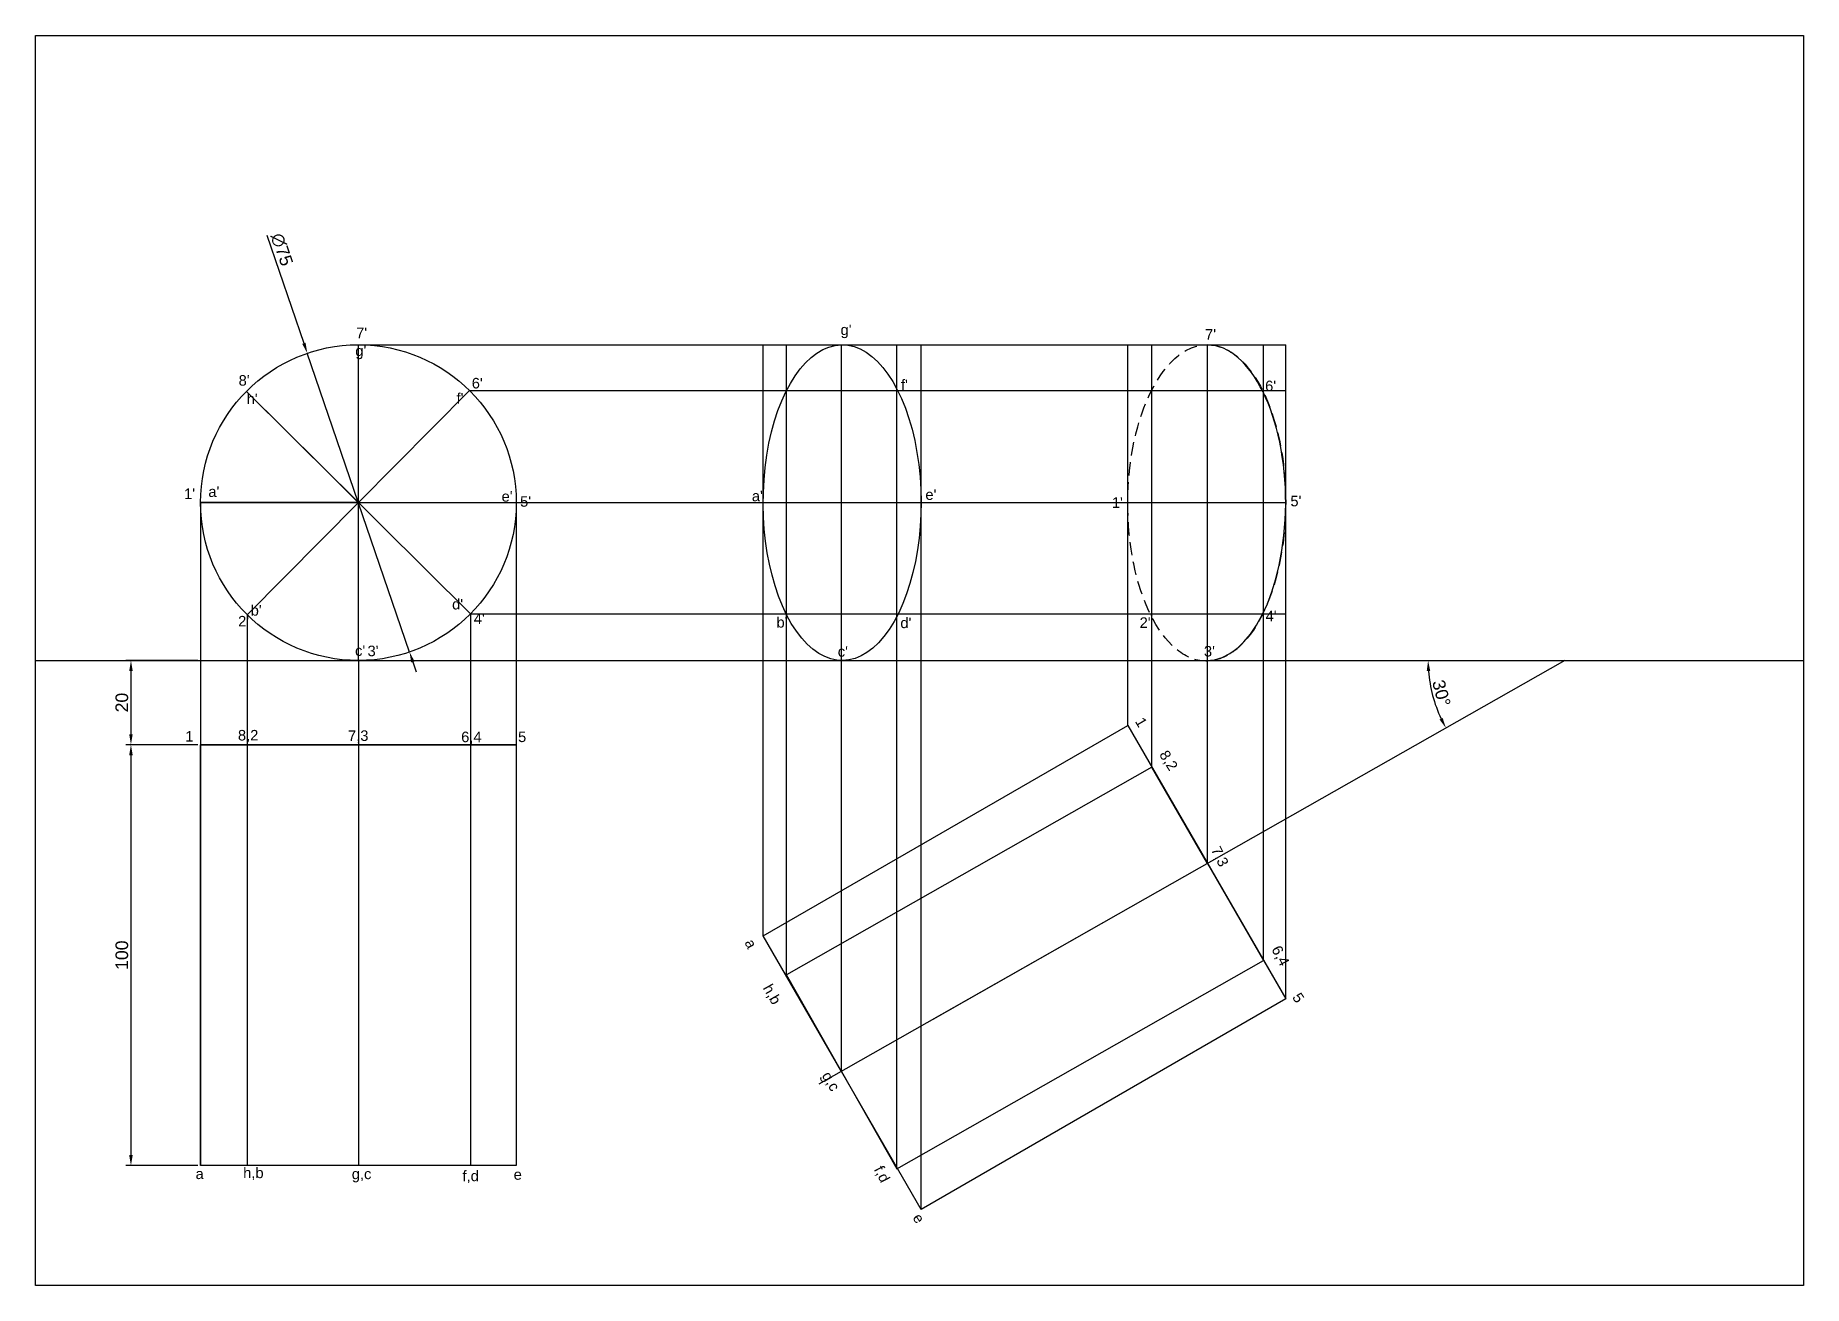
# Model space of a CAD drawing. Header units: millimetres. Extents: x 2204 to 2624, y 1905 to 2202.
import ezdxf

# ---------------------------------------------------------------- set-up
doc = ezdxf.new("R2010")
doc.units = ezdxf.units.MM
doc.linetypes.add('HIDDEN2', pattern=[4.762499999999999, 3.175, -1.5875])
doc.styles.get("Standard").update_dxf_attribs({"font": 'arial.ttf'})
doc.dimstyles.new('ISO-25', dxfattribs={"dimtxt": 3, "dimasz": 2.5, "dimexe": 1.25, "dimexo": 0.625, "dimtad": 1, "dimdec": 0, "dimdsep": 46, "dimtxsty": 'Standard', "dimcen": 2.5, "dimadec": 0, "dimazin": 0, "dimtfac": 1, "dimtdec": 0, "dimtmove": 0, "dimatfit": 3, "dimfxl": 1, "dimarcsym": 0})

# ---------------------------------------------------------------- blocks, each defined once
blk = doc.blocks.new('*D60')
at = {"color": 0, "lineweight": -2, "transparency": 16777216}
blk.add_arc((2567.231728960766, 2053.425495914018), 32.50482377862336, 184.4078004618333, 205.1841777208045, dxfattribs=at)
at = {"color": 0, "transparency": 16777216}
for points in [[(2534.406686300145, 2050.911321898815), (2535.239403217616, 2050.943368424394), (2534.726905182143, 2053.425495914018)], [(2538.186627264881, 2039.785410474173), (2537.446701328361, 2039.402064608265), (2538.966701894342, 2037.373959731656)]]:
    blk.add_solid(points, dxfattribs=at)
at = {"layer": 'Defpoints', "color": 0, "transparency": 16777216}
for p in [(2318.155632095523, 2053.425495914018), (2567.231728960766, 2053.425495914018), (2567.231728960766, 2053.425495914018), (2535.207418151639, 2047.857095238797), (2390.02253974077, 1952.789480037325)]:
    blk.add_point(p, dxfattribs=at)
at = {"color": 0, "transparency": 16777216, "insert": (2537.890918073612, 2045.675516589964), "char_height": 3, "attachment_point": 5, "rotation": 284.7959890913189}
blk.add_mtext('30°', dxfattribs=at)
blk = doc.blocks.new('*D61')
at = {"color": 0, "lineweight": -2, "transparency": 16777216}
for p, q in [((2242.530632095523, 2033.425495914019), (2225.380999285857, 2033.425495914019)), ((2226.630999285857, 2030.925495914019), (2226.630999285857, 1935.925495914019)), ((2242.530632095523, 1933.425495914019), (2225.380999285857, 1933.425495914019))]:
    blk.add_line(p, q, dxfattribs=at)
at = {"color": 0, "transparency": 16777216}
for points in [[(2226.21433261919, 2030.925495914019), (2227.047665952523, 2030.925495914019), (2226.630999285857, 2033.425495914019)], [(2226.21433261919, 1935.925495914019), (2227.047665952523, 1935.925495914019), (2226.630999285857, 1933.425495914019)]]:
    blk.add_solid(points, dxfattribs=at)
at = {"layer": 'Defpoints', "color": 0, "transparency": 16777216}
for p in [(2243.155632095523, 2033.425495914019), (2226.630999285857, 1933.425495914019), (2243.155632095523, 1933.425495914019)]:
    blk.add_point(p, dxfattribs=at)
at = {"color": 0, "transparency": 16777216, "insert": (2224.474280322692, 1983.425495914018), "char_height": 3, "attachment_point": 5, "rotation": 90}
blk.add_mtext('100', dxfattribs=at)
blk = doc.blocks.new('*D62')
at = {"color": 0, "lineweight": -2, "transparency": 16777216}
for p, q in [((2242.530632095523, 2053.425495914019), (2225.380999285859, 2053.425495914019)), ((2226.630999285859, 2050.925495914019), (2226.630999285859, 2035.92549591402)), ((2242.530632095523, 2033.42549591402), (2225.380999285859, 2033.42549591402))]:
    blk.add_line(p, q, dxfattribs=at)
at = {"color": 0, "transparency": 16777216}
for points in [[(2226.214332619192, 2050.925495914019), (2227.047665952525, 2050.925495914019), (2226.630999285859, 2053.425495914019)], [(2226.214332619192, 2035.92549591402), (2227.047665952525, 2035.92549591402), (2226.630999285859, 2033.42549591402)]]:
    blk.add_solid(points, dxfattribs=at)
at = {"layer": 'Defpoints', "color": 0, "transparency": 16777216}
for p in [(2243.155632095523, 2053.425495914019), (2226.630999285859, 2033.42549591402), (2243.155632095523, 2033.42549591402)]:
    blk.add_point(p, dxfattribs=at)
at = {"color": 0, "transparency": 16777216, "insert": (2224.474280322694, 2043.425495914018), "char_height": 3, "attachment_point": 5, "rotation": 90}
blk.add_mtext('20', dxfattribs=at)
blk = doc.blocks.new('*D63')
at = {"color": 0, "lineweight": -2, "transparency": 16777216}
for p, q in [((2258.909176213593, 2154.496393505639), (2267.708915208827, 2128.772325660455)), ((2292.793179176799, 2055.444093026734), (2268.518085014246, 2126.406898801303)), ((2293.602348982217, 2053.078666167582), (2294.411518787635, 2050.713239308429))]:
    blk.add_line(p, q, dxfattribs=at)
at = {"color": 0, "transparency": 16777216}
for points in [[(2268.103153018686, 2128.907187294691), (2267.314677398969, 2128.637464026218), (2268.518085014246, 2126.406898801303)], [(2293.996586792076, 2053.213527801818), (2293.208111172358, 2052.943804533345), (2292.793179176799, 2055.444093026734)]]:
    blk.add_solid(points, dxfattribs=at)
at = {"layer": 'Defpoints', "color": 0, "transparency": 16777216}
for p in [(2268.518085014246, 2126.406898801303), (2292.793179176799, 2055.444093026734)]:
    blk.add_point(p, dxfattribs=at)
at = {"color": 0, "transparency": 16777216, "insert": (2262.458811318132, 2151.042420858605), "char_height": 3, "attachment_point": 5, "rotation": 288.88489097805854}
blk.add_mtext('∅75', dxfattribs=at)

msp = doc.modelspace()

# ---------------------------------------------------------------- linework, layer by layer
for p, q in [((2280.655632095522, 2053.425495914018), (2280.655632095522, 2128.425495914018)), ((2280.655632095522, 2128.425495914018), (2500.901930438024, 2128.425495914018)), ((2376.799390059581, 1987.994623994344), (2376.799390059581, 2128.425495914018)), ((2382.324420965132, 1978.794710047956), (2382.324420965132, 2128.425495914018)), ((2395.371353946638, 1955.827038945627), (2395.371353946638, 2128.425495914018)), ((2408.518652890373, 1932.682684755126), (2408.518652890373, 2128.425495914018)), ((2414.299390059581, 1923.042718710511), (2414.299390059581, 2128.425495914018)), ((2463.401930438025, 2037.994623994343), (2463.401930438025, 2128.425495914018)), ((2469.122616550956, 2028.086104992594), (2469.122616550956, 2128.425495914018)), ((2482.329966550956, 2005.210303759249), (2482.329966550956, 2128.425495914018)), ((2495.638916550956, 1982.158526163855), (2495.638916550956, 2128.425495914018)), ((2500.901930438025, 1973.042718710511), (2500.901930438024, 2128.425495914018)), ((2280.655632095522, 2090.925495914018), (2254.037690408846, 2117.340173280298)), ((2254.037690408846, 2117.340173280298), (2307.273573782199, 2064.510818547738)), ((2280.655632095522, 2090.925495914018), (2307.070309461802, 2117.543437600695)), ((2307.070309461802, 2117.543437600695), (2500.901930438024, 2117.543437600695)), ((2280.655632095522, 2090.925495914018), (2243.155632095522, 2090.925495914018)), ((2243.155632095522, 2090.925495914018), (2318.155632095522, 2090.925495914018)), ((2243.155632095522, 2090.925495914018), (2243.155632095522, 2033.425495914018)), ((2280.655632095522, 2090.925495914018), (2254.240954729242, 2064.307554227341)), ((2318.155632095522, 2090.925495914018), (2318.155632095522, 2033.425495914018)), ((2318.155632095522, 2090.925495914018), (2500.902168584353, 2090.925495914018)), ((2254.240954729242, 2064.307554227341), (2254.240954729242, 2033.425495914018)), ((2307.273573782199, 2064.510818547738), (2307.273573782199, 2033.425495914018)), ((2307.273573782199, 2064.510818547857), (2500.901930438024, 2064.510818547857)), ((2203.924772618313, 2053.425495914018), (2623.924772618313, 2053.425495914018)), ((2203.924772618313, 2053.425495914018), (2280.655632095522, 2053.425495914018)), ((2280.655632095522, 2053.425495914018), (2280.655632095522, 2033.425495914018)), ((2318.155632095522, 2053.425495914018), (2318.155632095522, 2053.425495914018)), ((2318.155632095522, 2053.425495914018), (2567.231728960765, 2053.425495914018)), ((2318.155632095522, 2053.425495914018), (2399.423615555004, 2053.425495914018)), ((2567.231728960765, 2053.425495914018), (2390.02253974077, 1952.789480037324)), ((2318.155632095522, 2033.425495914018), (2243.155632095522, 2033.425495914018)), ((2243.155632095522, 2033.425495914018), (2243.155632095522, 1933.425495914018)), ((2280.655632095522, 2033.425495914018), (2318.155632095522, 2033.425495914018)), ((2318.155632095522, 2033.425495914018), (2318.155632095522, 1933.425495914018)), ((2469.122616550956, 2028.086104992594), (2382.324420965132, 1978.794710047956)), ((2482.329966550956, 2005.210303759249), (2469.122616550956, 2028.086104992594)), ((2482.329966550956, 2005.210303759249), (2500.901930438025, 1973.042718710511)), ((2482.329966550956, 2005.210303759249), (2495.638916550956, 1982.158526163855)), ((2482.329966550956, 2005.210303759249), (2495.638916550956, 1982.158526163855)), ((2460.590313399879, 1992.864487555838), (2417.111007097727, 1968.172855149016)), ((2395.371353946644, 1955.827038945617), (2376.799390059581, 1987.994623994344)), ((2395.37135394665, 1955.827038945605), (2382.324420965132, 1978.794710047956)), ((2408.518652890373, 1932.682684755126), (2495.638916550956, 1982.158526163855)), ((2395.37135394665, 1955.827038945605), (2408.518652890373, 1932.682684755126))]:
    msp.add_line(p, q)
at = {"lineweight": 30}
for p, q in [((2395.371353946638, 2128.424227980178), (2482.329966550956, 2128.425495914018)), ((2395.371353946638, 2053.425495914018), (2482.062912383095, 2053.425918541152)), ((2280.655632095522, 2033.425495914018), (2280.655632095522, 1933.425495914018))]:
    msp.add_line(p, q, dxfattribs=at)
at = {"linetype": 'Continuous'}
for p, q in [((2254.240954729242, 2033.425495914018), (2254.240954729242, 1933.425495914018)), ((2307.273573782199, 2033.425495914018), (2307.273573782199, 1933.425495914018))]:
    msp.add_line(p, q, dxfattribs=at)
msp.add_lwpolyline([(2203.924772618313, 2201.925495914018), (2623.924772618313, 2201.925495914018), (2623.924772618313, 1904.925495914018), (2203.924772618313, 1904.925495914018)], close=True)
at = {"lineweight": 30}
for points in [[(2414.299390059581, 1923.042718710511), (2376.799390059581, 1987.994623994344), (2463.401930438025, 2037.994623994343), (2500.901930438025, 1973.042718710511)], [(2243.155632095522, 2033.425495914018), (2318.155632095522, 2033.425495914018), (2318.155632095522, 1933.425495914018), (2243.155632095522, 1933.425495914018)]]:
    msp.add_lwpolyline(points, close=True, dxfattribs=at)
msp.add_circle((2280.655632095522, 2090.925495914018), 37.5, dxfattribs=at)
for centre, major_axis, ratio, start_param, end_param in [((2395.549390059581, 2090.925495914018), (0, -37.50042262238536), 0.4999943650983668, 3.151087734599421, 9.434273041779008), ((2482.151930438025, 2090.925495914018), (0, -37.5), 0.5, 6.27843765974898, 9.415282986761692), ((2482.151930438025, 2090.925495914018), (0, -37.5), 0.5, 3.141592653589793, 3.141972103234483), ((2482.151930438025, 2090.925495914018), (0, -37.5), 0.5, 3.909868951062704, 3.92315801882105), ((2482.151930438025, 2090.925495914018), (0, -37.5), 0.5, 5.493954345611479, 5.514909009706675)]:
    msp.add_ellipse(centre, major_axis=major_axis, ratio=ratio, start_param=start_param, end_param=end_param, dxfattribs=at)
at = {"linetype": 'HIDDEN2'}
msp.add_ellipse((2482.151871004507, 2090.858731404369), major_axis=(-0.1337618122628646, -37.56525799670325), ratio=0.4991298227773962, start_param=3.139228605492846, end_param=9.422413912672432, dxfattribs=at)

# ---------------------------------------------------------------- texts
at = {"char_height": 2.5, "attachment_point": 1}
for s, insert in [("7'", (2280.109118521437, 2132.492157956073)), ("g'", (2395.179560651215, 2133.24074184098)), ("7'", (2481.750769267714, 2132.14023574135)), ("g'", (2279.928196850262, 2128.247954683362)), ("8'", (2252.205405649274, 2121.209267107681)), ("h'", (2254.108867506375, 2116.834011572758)), ("f'", (2303.968502248186, 2116.962540890401)), ("6'", (2307.574832008782, 2120.552628990754)), ("f'", (2409.515833505535, 2120.157157787617)), ("6'", (2496.017637574208, 2119.902898510391)), ("1'", (2239.24296492161, 2094.289374385286)), ("a'", (2245.014828929021, 2094.773463966007)), ("e'", (2314.666873677843, 2093.65537028518)), ("5'", (2319.058531984225, 2092.456965586984)), ("a'", (2374.10026060895, 2093.753582228192)), ("e'", (2415.3278387746, 2094.082251714629)), ("1'", (2459.613854228463, 2092.188599312808)), ("5'", (2502.019328179207, 2092.551563233811)), ("b'", (2255.063208127636, 2066.580428182648)), ("d'", (2302.908415448319, 2068.052355953596)), ("2'", (2252.080477463189, 2064.016620689016)), ("4'", (2308.063431854222, 2064.623732570724)), ("b'", (2379.960353679509, 2063.740613475605)), ("d'", (2409.386676697994, 2063.620495505706)), ("2'", (2466.205784804784, 2063.676367850072)), ("4'", (2496.130870659888, 2065.24429094821)), ("c'", (2279.86105982409, 2057.018612590578)), ("3'", (2282.81728499897, 2056.94966849676)), ("c'", (2394.515064452857, 2056.817899607763)), ("3'", (2481.489575287291, 2056.876661423952)), ('1', (2239.537497598738, 2036.654267233931)), ('8,2', (2252.037792900222, 2036.928091832366)), ('7,3', (2278.191408048559, 2036.82587657444)), ('6,4', (2305.059976859011, 2036.523467338965)), ('5', (2318.575774581959, 2036.543731227926)), ('a', (2241.972468573596, 1932.74493588029)), ('h,b', (2253.281068892915, 1932.968285245953)), ('g,c', (2279.082738124487, 1932.715255547447)), ('f,d', (2305.382383709944, 1932.240268315483)), ('e', (2317.538730704815, 1932.578357998235))]:
    msp.add_mtext_dynamic_manual_height_columns(s, width=6.58633327062671, gutter_width=12.5, heights=[0], dxfattribs=dict(at, insert=insert))
for s, width, insert, rotation in [('1', 6.58633327062671, (2467.190016153621, 2040.246106342605), 300.3587263388717), ('8,2', 6.58633327062671, (2472.882930568234, 2032.417850285128), 302.0214519492161), ('7,3', 6.58633327062671, (2485.300923957427, 2009.615195926516), 296.579374326297), ('a', 6.58633327062671, (2374.543708024849, 1987.575787983606), 296.57926202006746), ('6,4', 6.58633327062671, (2499.664053495429, 1986.022856009342), 297.7731104375656), ('h,b', 6.58633327062671, (2378.831981478299, 1976.879999677285), 299.5540483342195), ('5', 6.586333270626709, (2504.422829300701, 1974.815181371905), 303.70652094781644), ('g,c', 6.58633327062671, (2392.776449325094, 1956.123284224404), 300.63424093664617), ('f,d', 6.586333270626709, (2405.253533630795, 1933.724345940175), 297.4221573319951), ('e', 6.58633327062671, (2414.276414294579, 1922.405603146184), 302.92144245083074)]:
    msp.add_mtext_dynamic_manual_height_columns(s, width=width, gutter_width=12.5, heights=[0], dxfattribs=dict(at, insert=insert, rotation=rotation))

# ---------------------------------------------------------------- dimensions: what is measured, and where the dimension line sits
dim = msp.add_diameter_dim_2p(p1=(2292.793179176799, 2055.444093026734), p2=(2268.518085014246, 2126.406898801303), dimstyle='ISO-25')
dim.commit()
dim.dimension.update_dxf_attribs({"geometry": '*D63', "text_midpoint": (2260.338801529428, 2150.317203800393), "dimtype": 163})
for base, p1, p2, picture, middle in [((2226.630999285859, 2033.42549591402), (2243.155632095522, 2053.425495914018), (2243.155632095522, 2033.425495914019), '*D62', (2224.474280322694, 2043.425495914018)), ((2226.630999285857, 1933.425495914019), (2243.155632095522, 2033.425495914018), (2243.155632095522, 1933.425495914018), '*D61', (2224.474280322692, 1983.425495914018))]:
    dim = msp.add_linear_dim(base=base, p1=p1, p2=p2, angle=90, dimstyle='ISO-25')
    dim.commit()
    dim.dimension.update_dxf_attribs({"geometry": picture, "text_midpoint": middle})
dim = msp.add_angular_dim_2l(base=(2535.207418151639, 2047.857095238797), line1=((2318.155632095522, 2053.425495914018), (2567.231728960765, 2053.425495914018)), line2=((2567.231728960765, 2053.425495914018), (2390.02253974077, 1952.789480037324)), dimstyle='ISO-25')
dim.commit()
dim.dimension.update_dxf_attribs({"geometry": '*D60', "text_midpoint": (2537.890918073613, 2045.675516589964)})

doc.saveas('drawing.dxf')
